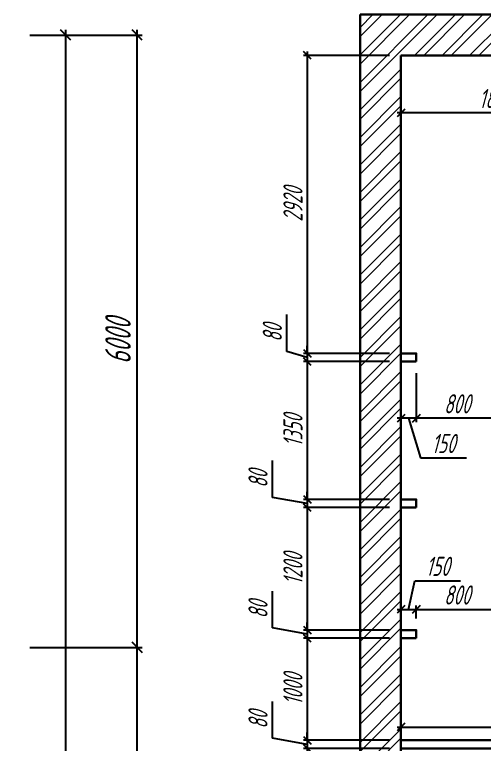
# Model space of a CAD drawing. Header units: millimetres. Extents: x -138350 to 909539, y -253833 to 111767.
# Drawn here: x 68352 to 72952, y -143811 to -136661 of the extents above; entities that cross this region are included whole.
import ezdxf

# ---------------------------------------------------------------- set-up
doc = ezdxf.new("R2010")
doc.units = ezdxf.units.MM
for name, color, linetype, lineweight in [('_Оси', 90, 'Continuous', 13), ('_Размеры', 120, 'Continuous', 13), ('_Сендвичи', 230, 'Continuous', 30), ('_Стены', 7, 'Continuous', 30), ('_Сэндвичи штрих', 7, 'Continuous', 5), ('выноска', 7, 'Continuous', 13)]:
    doc.layers.add(name, color=color, linetype=linetype, lineweight=lineweight)
doc.styles.add('СПДС_размеры', font='spdswin.shx', dxfattribs={"width": 0.8, "oblique": 15})
doc.dimstyles.new('СПДС', dxfattribs={"dimtxt": 2.5, "dimasz": 1, "dimexe": 0.5, "dimexo": 1.5, "dimtad": 1, "dimdec": 0, "dimtxsty": 'СПДС_размеры', "dimblk": 'OBLIQUE', "dimcen": 2.5, "dimdle": 0.5, "dimadec": 8, "dimazin": 0, "dimtfac": 1, "dimtdec": 0, "dimtix": 1, "dimtmove": 0, "dimatfit": 3, "dimfxl": 1, "dimarcsym": 0})

# ---------------------------------------------------------------- blocks, each defined once
blk = doc.blocks.new('_Oblique')
at = {"layer": 'выноска', "color": 0, "lineweight": -2}
blk.add_line((-0.5, -0.5), (0.5, 0.5), dxfattribs=at)
blk = doc.blocks.new('*D287')
at = {"layer": '_Оси', "color": 0, "lineweight": -2, "transparency": 16777216}
for p, q in [((68852, -156211), (68852, -136811)), ((68502, -136861), (68902, -136861)), ((68502, -156161), (68902, -156161))]:
    blk.add_line(p, q, dxfattribs=at)
at = {"layer": 'Defpoints', "color": 0, "transparency": 16777216}
for p in [(68352, -136861), (68852, -136861), (68352, -156161)]:
    blk.add_point(p, dxfattribs=at)
at = {"layer": '_Оси', "color": 0, "lineweight": -2, "transparency": 16777216, "xscale": 100, "yscale": 100, "zscale": 100}
for p, rotation in [((68852, -136861), 90), ((68852, -156161), 270)]:
    blk.add_blockref('_Oblique', p, dxfattribs=dict(at, rotation=rotation))
at = {"layer": '_Оси', "color": 0, "lineweight": 25, "transparency": 16777216, "insert": (68664.5, -146511), "char_height": 250, "attachment_point": 5, "rotation": 90, "style": 'СПДС_размеры'}
blk.add_mtext('19300', dxfattribs=at)
blk = doc.blocks.new('*D292')
at = {"layer": '_Оси', "color": 0, "lineweight": -2, "transparency": 16777216}
for p, q in [((69552, -148911), (69552, -142811)), ((68502, -142861), (69602, -142861)), ((68502, -148861), (69602, -148861))]:
    blk.add_line(p, q, dxfattribs=at)
at = {"layer": 'Defpoints', "color": 0, "transparency": 16777216}
for p in [(68352, -142861), (69552, -142861), (68352, -148861)]:
    blk.add_point(p, dxfattribs=at)
at = {"layer": '_Оси', "color": 0, "lineweight": -2, "transparency": 16777216, "xscale": 100, "yscale": 100, "zscale": 100}
for p, rotation in [((69552, -142861), 90), ((69552, -148861), 270)]:
    blk.add_blockref('_Oblique', p, dxfattribs=dict(at, rotation=rotation))
at = {"layer": '_Оси', "color": 0, "lineweight": 25, "transparency": 16777216, "insert": (69364.5, -145861), "char_height": 250, "attachment_point": 5, "rotation": 90, "style": 'СПДС_размеры'}
blk.add_mtext('6000', dxfattribs=at)
blk = doc.blocks.new('*D293')
at = {"layer": '_Оси', "color": 0, "lineweight": -2, "transparency": 16777216}
for p, q in [((69552, -142911), (69552, -136811)), ((68502, -136861), (69602, -136861)), ((68502, -142861), (69602, -142861))]:
    blk.add_line(p, q, dxfattribs=at)
at = {"layer": 'Defpoints', "color": 0, "transparency": 16777216}
for p in [(68352, -136861), (69552, -136861), (68352, -142861)]:
    blk.add_point(p, dxfattribs=at)
at = {"layer": '_Оси', "color": 0, "lineweight": -2, "transparency": 16777216, "xscale": 100, "yscale": 100, "zscale": 100}
for p, rotation in [((69552, -136861), 90), ((69552, -142861), 270)]:
    blk.add_blockref('_Oblique', p, dxfattribs=dict(at, rotation=rotation))
at = {"layer": '_Оси', "color": 0, "lineweight": 25, "transparency": 16777216, "insert": (69364.5, -139861), "char_height": 250, "attachment_point": 5, "rotation": 90, "style": 'СПДС_размеры'}
blk.add_mtext('6000', dxfattribs=at)
blk = doc.blocks.new('*D332')
at = {"layer": '_Размеры', "color": 0, "lineweight": -2, "ltscale": 100, "transparency": 16777216}
for p, q in [((72135, -137173.5), (72135, -137661.5)), ((73985, -137173.5), (73985, -137661.5)), ((74022.5, -137624), (72097.5, -137624))]:
    blk.add_line(p, q, dxfattribs=at)
at = {"layer": 'Defpoints', "color": 0, "ltscale": 100, "transparency": 16777216}
for p in [(72135, -137061), (73985, -137061), (72135, -137624)]:
    blk.add_point(p, dxfattribs=at)
at = {"layer": '_Размеры', "color": 0, "lineweight": -2, "ltscale": 100, "transparency": 16777216, "xscale": 75, "yscale": 75, "zscale": 75, "rotation": 180}
blk.add_blockref('_Oblique', (72135, -137624), dxfattribs=at)
at = {"layer": '_Размеры', "color": 0, "lineweight": -2, "ltscale": 100, "transparency": 16777216, "xscale": 75, "yscale": 75, "zscale": 75}
blk.add_blockref('_Oblique', (73985, -137624), dxfattribs=at)
at = {"layer": '_Размеры', "color": 0, "ltscale": 100, "transparency": 16777216, "insert": (73060, -137483.375), "char_height": 187.5, "attachment_point": 5, "style": 'СПДС_размеры'}
blk.add_mtext('1850', dxfattribs=at)
blk = doc.blocks.new('*D337')
at = {"layer": '_Размеры', "color": 0, "lineweight": -2, "ltscale": 100, "transparency": 16777216}
for p, q in [((72285, -140173.5), (72285, -140652.5)), ((73085, -140173.5), (73085, -140652.5)), ((73122.5, -140615), (72247.5, -140615))]:
    blk.add_line(p, q, dxfattribs=at)
at = {"layer": 'Defpoints', "color": 0, "ltscale": 100, "transparency": 16777216}
for p in [(72285, -140061), (73085, -140061), (72285, -140615)]:
    blk.add_point(p, dxfattribs=at)
at = {"layer": '_Размеры', "color": 0, "lineweight": -2, "ltscale": 100, "transparency": 16777216, "xscale": 75, "yscale": 75, "zscale": 75, "rotation": 180}
blk.add_blockref('_Oblique', (72285, -140615), dxfattribs=at)
at = {"layer": '_Размеры', "color": 0, "lineweight": -2, "ltscale": 100, "transparency": 16777216, "xscale": 75, "yscale": 75, "zscale": 75}
blk.add_blockref('_Oblique', (73085, -140615), dxfattribs=at)
at = {"layer": '_Размеры', "color": 0, "ltscale": 100, "transparency": 16777216, "insert": (72685, -140474.375), "char_height": 187.5, "attachment_point": 5, "style": 'СПДС_размеры'}
blk.add_mtext('800', dxfattribs=at)
blk = doc.blocks.new('*D338')
at = {"layer": '_Размеры', "color": 0, "lineweight": -2, "ltscale": 100, "transparency": 16777216}
for p, q in [((72135, -140173.5), (72135, -140652.5)), ((72285, -140173.5), (72285, -140652.5)), ((72322.5, -140615), (72097.5, -140615)), ((72210, -140615), (72326.7, -141004.1)), ((72326.7, -141004.1), (72775.4, -141004.1))]:
    blk.add_line(p, q, dxfattribs=at)
at = {"layer": 'Defpoints', "color": 0, "ltscale": 100, "transparency": 16777216}
for p in [(72135, -140061), (72285, -140061), (72135, -140615)]:
    blk.add_point(p, dxfattribs=at)
at = {"layer": '_Размеры', "color": 0, "lineweight": -2, "ltscale": 100, "transparency": 16777216, "xscale": 75, "yscale": 75, "zscale": 75, "rotation": 180}
blk.add_blockref('_Oblique', (72135, -140615), dxfattribs=at)
at = {"layer": '_Размеры', "color": 0, "lineweight": -2, "ltscale": 100, "transparency": 16777216, "xscale": 75, "yscale": 75, "zscale": 75}
blk.add_blockref('_Oblique', (72285, -140615), dxfattribs=at)
at = {"layer": '_Размеры', "color": 0, "ltscale": 100, "transparency": 16777216, "insert": (72551.1, -140863.4), "char_height": 187.5, "attachment_point": 5, "style": 'СПДС_размеры'}
blk.add_mtext('150', dxfattribs=at)
blk = doc.blocks.new('*D340')
at = {"layer": '_Размеры', "color": 0, "lineweight": -2, "ltscale": 75, "transparency": 16777216}
for p, q in [((72210, -142488), (72270.5, -142207)), ((72270.5, -142207), (72719.2, -142207)), ((72097.5, -142488), (72322.5, -142488)), ((72135, -142578.5), (72135, -142450.5)), ((72285, -142578.5), (72285, -142450.5))]:
    blk.add_line(p, q, dxfattribs=at)
at = {"layer": 'Defpoints', "color": 0, "ltscale": 75, "transparency": 16777216}
for p in [(72285, -142488), (72135, -142691), (72285, -142691)]:
    blk.add_point(p, dxfattribs=at)
at = {"layer": '_Размеры', "color": 0, "lineweight": -2, "ltscale": 75, "transparency": 16777216, "xscale": 75, "yscale": 75, "zscale": 75, "rotation": 180}
blk.add_blockref('_Oblique', (72135, -142488), dxfattribs=at)
at = {"layer": '_Размеры', "color": 0, "lineweight": -2, "ltscale": 75, "transparency": 16777216, "xscale": 75, "yscale": 75, "zscale": 75}
blk.add_blockref('_Oblique', (72285, -142488), dxfattribs=at)
at = {"layer": '_Размеры', "color": 0, "ltscale": 75, "transparency": 16777216, "insert": (72494.8, -142066.4), "char_height": 187.5, "attachment_point": 5, "style": 'СПДС_размеры'}
blk.add_mtext('150', dxfattribs=at)
blk = doc.blocks.new('*D341')
at = {"layer": '_Размеры', "color": 0, "lineweight": -2, "ltscale": 75, "transparency": 16777216}
for p, q in [((72247.5, -142488), (73122.5, -142488)), ((72285, -142578.5), (72285, -142450.5)), ((73085, -142578.5), (73085, -142450.5))]:
    blk.add_line(p, q, dxfattribs=at)
at = {"layer": 'Defpoints', "color": 0, "ltscale": 75, "transparency": 16777216}
for p in [(73085, -142488), (72285, -142691), (73085, -142691)]:
    blk.add_point(p, dxfattribs=at)
at = {"layer": '_Размеры', "color": 0, "lineweight": -2, "ltscale": 75, "transparency": 16777216, "xscale": 75, "yscale": 75, "zscale": 75, "rotation": 180}
blk.add_blockref('_Oblique', (72285, -142488), dxfattribs=at)
at = {"layer": '_Размеры', "color": 0, "lineweight": -2, "ltscale": 75, "transparency": 16777216, "xscale": 75, "yscale": 75, "zscale": 75}
blk.add_blockref('_Oblique', (73085, -142488), dxfattribs=at)
at = {"layer": '_Размеры', "color": 0, "ltscale": 75, "transparency": 16777216, "insert": (72685, -142347.375), "char_height": 187.5, "attachment_point": 5, "style": 'СПДС_размеры'}
blk.add_mtext('800', dxfattribs=at)
blk = doc.blocks.new('*D347')
at = {"layer": '_Размеры', "color": 0, "lineweight": -2, "ltscale": 75, "transparency": 16777216}
for p, q in [((72097.5, -143642), (75982.5, -143642)), ((72135, -143658.5), (72135, -143604.5)), ((75945, -143658.5), (75945, -143604.5))]:
    blk.add_line(p, q, dxfattribs=at)
at = {"layer": 'Defpoints', "color": 0, "ltscale": 75, "transparency": 16777216}
for p in [(75945, -143642), (72135, -143771), (75945, -143771)]:
    blk.add_point(p, dxfattribs=at)
at = {"layer": '_Размеры', "color": 0, "lineweight": -2, "ltscale": 75, "transparency": 16777216, "xscale": 75, "yscale": 75, "zscale": 75, "rotation": 180}
blk.add_blockref('_Oblique', (72135, -143642), dxfattribs=at)
at = {"layer": '_Размеры', "color": 0, "lineweight": -2, "ltscale": 75, "transparency": 16777216, "xscale": 75, "yscale": 75, "zscale": 75}
blk.add_blockref('_Oblique', (75945, -143642), dxfattribs=at)
at = {"layer": '_Размеры', "color": 0, "ltscale": 75, "transparency": 16777216, "insert": (74448, -143501.375), "char_height": 187.5, "attachment_point": 5, "style": 'СПДС_размеры'}
blk.add_mtext('3810', dxfattribs=at)
blk = doc.blocks.new('*D356')
at = {"layer": '_Размеры', "color": 0, "lineweight": -2, "ltscale": 75, "transparency": 16777216}
for p, q in [((72022.5, -137061), (71180.5, -137061)), ((71218, -137023.5), (71218, -140018.5)), ((72022.5, -139981), (71180.5, -139981))]:
    blk.add_line(p, q, dxfattribs=at)
at = {"layer": 'Defpoints', "color": 0, "ltscale": 75, "transparency": 16777216}
for p in [(72135, -137061), (71218, -139981), (72135, -139981)]:
    blk.add_point(p, dxfattribs=at)
at = {"layer": '_Размеры', "color": 0, "lineweight": -2, "ltscale": 75, "transparency": 16777216, "xscale": 75, "yscale": 75, "zscale": 75}
for p, rotation in [((71218, -137061), 90), ((71218, -139981), 270)]:
    blk.add_blockref('_Oblique', p, dxfattribs=dict(at, rotation=rotation))
at = {"layer": '_Размеры', "color": 0, "ltscale": 75, "transparency": 16777216, "insert": (71077.375, -138521), "char_height": 187.5, "attachment_point": 5, "rotation": 90, "style": 'СПДС_размеры'}
blk.add_mtext('2920', dxfattribs=at)
blk = doc.blocks.new('*D357')
at = {"layer": '_Размеры', "color": 0, "lineweight": -2, "ltscale": 75, "transparency": 16777216}
for p, q in [((71016.4, -139960.5), (71016.4, -139600)), ((71218, -139981), (71218, -139906)), ((71218, -140021), (71016.4, -139960.5)), ((72022.5, -139981), (71180.5, -139981)), ((71218, -139981), (71218, -140061)), ((71218, -139981), (71218, -140061)), ((72022.5, -140061), (71180.5, -140061)), ((71218, -140061), (71218, -140136))]:
    blk.add_line(p, q, dxfattribs=at)
at = {"layer": 'Defpoints', "color": 0, "ltscale": 75, "transparency": 16777216}
for p in [(72135, -139981), (71218, -140061), (72135, -140061)]:
    blk.add_point(p, dxfattribs=at)
at = {"layer": '_Размеры', "color": 0, "lineweight": -2, "ltscale": 75, "transparency": 16777216, "xscale": 75, "yscale": 75, "zscale": 75}
for p, rotation in [((71218, -139981), 270), ((71218, -140061), 90)]:
    blk.add_blockref('_Oblique', p, dxfattribs=dict(at, rotation=rotation))
at = {"layer": '_Размеры', "color": 0, "ltscale": 75, "transparency": 16777216, "insert": (70875.8, -139780.2), "char_height": 187.5, "attachment_point": 5, "rotation": 90, "style": 'СПДС_размеры'}
blk.add_mtext('80', dxfattribs=at)
blk = doc.blocks.new('*D358')
at = {"layer": '_Размеры', "color": 0, "lineweight": -2, "ltscale": 75, "transparency": 16777216}
for p, q in [((72022.5, -140061), (71180.5, -140061)), ((71218, -140023.5), (71218, -141448.5)), ((72022.5, -141411), (71180.5, -141411))]:
    blk.add_line(p, q, dxfattribs=at)
at = {"layer": 'Defpoints', "color": 0, "ltscale": 75, "transparency": 16777216}
for p in [(72135, -140061), (71218, -141411), (72135, -141411)]:
    blk.add_point(p, dxfattribs=at)
at = {"layer": '_Размеры', "color": 0, "lineweight": -2, "ltscale": 75, "transparency": 16777216, "xscale": 75, "yscale": 75, "zscale": 75}
for p, rotation in [((71218, -140061), 90), ((71218, -141411), 270)]:
    blk.add_blockref('_Oblique', p, dxfattribs=dict(at, rotation=rotation))
at = {"layer": '_Размеры', "color": 0, "ltscale": 75, "transparency": 16777216, "insert": (71077.375, -140736), "char_height": 187.5, "attachment_point": 5, "rotation": 90, "style": 'СПДС_размеры'}
blk.add_mtext('1350', dxfattribs=at)
blk = doc.blocks.new('*D359')
at = {"layer": '_Размеры', "color": 0, "lineweight": -2, "ltscale": 75, "transparency": 16777216}
for p, q in [((70875.8, -141390.5), (70875.8, -141030)), ((71218, -141411), (71218, -141336)), ((71218, -141451), (70875.8, -141390.5)), ((72022.5, -141411), (71180.5, -141411)), ((71218, -141411), (71218, -141491)), ((71218, -141411), (71218, -141491)), ((72022.5, -141491), (71180.5, -141491)), ((71218, -141491), (71218, -141566))]:
    blk.add_line(p, q, dxfattribs=at)
at = {"layer": 'Defpoints', "color": 0, "ltscale": 75, "transparency": 16777216}
for p in [(72135, -141411), (71218, -141491), (72135, -141491)]:
    blk.add_point(p, dxfattribs=at)
at = {"layer": '_Размеры', "color": 0, "lineweight": -2, "ltscale": 75, "transparency": 16777216, "xscale": 75, "yscale": 75, "zscale": 75}
for p, rotation in [((71218, -141411), 270), ((71218, -141491), 90)]:
    blk.add_blockref('_Oblique', p, dxfattribs=dict(at, rotation=rotation))
at = {"layer": '_Размеры', "color": 0, "ltscale": 75, "transparency": 16777216, "insert": (70735.2, -141210.2), "char_height": 187.5, "attachment_point": 5, "rotation": 90, "style": 'СПДС_размеры'}
blk.add_mtext('80', dxfattribs=at)
blk = doc.blocks.new('*D360')
at = {"layer": '_Размеры', "color": 0, "lineweight": -2, "ltscale": 75, "transparency": 16777216}
for p, q in [((72022.5, -141491), (71180.5, -141491)), ((71218, -141453.5), (71218, -142728.5)), ((72022.5, -142691), (71180.5, -142691))]:
    blk.add_line(p, q, dxfattribs=at)
at = {"layer": 'Defpoints', "color": 0, "ltscale": 75, "transparency": 16777216}
for p in [(72135, -141491), (71218, -142691), (72135, -142691)]:
    blk.add_point(p, dxfattribs=at)
at = {"layer": '_Размеры', "color": 0, "lineweight": -2, "ltscale": 75, "transparency": 16777216, "xscale": 75, "yscale": 75, "zscale": 75}
for p, rotation in [((71218, -141491), 90), ((71218, -142691), 270)]:
    blk.add_blockref('_Oblique', p, dxfattribs=dict(at, rotation=rotation))
at = {"layer": '_Размеры', "color": 0, "ltscale": 75, "transparency": 16777216, "insert": (71077.375, -142091), "char_height": 187.5, "attachment_point": 5, "rotation": 90, "style": 'СПДС_размеры'}
blk.add_mtext('1200', dxfattribs=at)
blk = doc.blocks.new('*D361')
at = {"layer": '_Размеры', "color": 0, "lineweight": -2, "ltscale": 75, "transparency": 16777216}
for p, q in [((70875.8, -142670.5), (70875.8, -142310)), ((71218, -142691), (71218, -142616)), ((71218, -142731), (70875.8, -142670.5)), ((72022.5, -142691), (71180.5, -142691)), ((71218, -142691), (71218, -142771)), ((71218, -142691), (71218, -142771)), ((72022.5, -142771), (71180.5, -142771)), ((71218, -142771), (71218, -142846))]:
    blk.add_line(p, q, dxfattribs=at)
at = {"layer": 'Defpoints', "color": 0, "ltscale": 75, "transparency": 16777216}
for p in [(72135, -142691), (71218, -142771), (72135, -142771)]:
    blk.add_point(p, dxfattribs=at)
at = {"layer": '_Размеры', "color": 0, "lineweight": -2, "ltscale": 75, "transparency": 16777216, "xscale": 75, "yscale": 75, "zscale": 75}
for p, rotation in [((71218, -142691), 270), ((71218, -142771), 90)]:
    blk.add_blockref('_Oblique', p, dxfattribs=dict(at, rotation=rotation))
at = {"layer": '_Размеры', "color": 0, "ltscale": 75, "transparency": 16777216, "insert": (70735.2, -142490.2), "char_height": 187.5, "attachment_point": 5, "rotation": 90, "style": 'СПДС_размеры'}
blk.add_mtext('80', dxfattribs=at)
blk = doc.blocks.new('*D362')
at = {"layer": '_Размеры', "color": 0, "lineweight": -2, "ltscale": 75, "transparency": 16777216}
for p, q in [((72022.5, -142771), (71180.5, -142771)), ((71218, -142733.5), (71218, -143808.5)), ((72022.5, -143771), (71180.5, -143771))]:
    blk.add_line(p, q, dxfattribs=at)
at = {"layer": 'Defpoints', "color": 0, "ltscale": 75, "transparency": 16777216}
for p in [(72135, -142771), (71218, -143771), (72135, -143771)]:
    blk.add_point(p, dxfattribs=at)
at = {"layer": '_Размеры', "color": 0, "lineweight": -2, "ltscale": 75, "transparency": 16777216, "xscale": 75, "yscale": 75, "zscale": 75}
for p, rotation in [((71218, -142771), 90), ((71218, -143771), 270)]:
    blk.add_blockref('_Oblique', p, dxfattribs=dict(at, rotation=rotation))
at = {"layer": '_Размеры', "color": 0, "ltscale": 75, "transparency": 16777216, "insert": (71077.375, -143271), "char_height": 187.5, "attachment_point": 5, "rotation": 90, "style": 'СПДС_размеры'}
blk.add_mtext('1000', dxfattribs=at)
blk = doc.blocks.new('*D363')
at = {"layer": '_Размеры', "color": 0, "lineweight": -2, "ltscale": 75, "transparency": 16777216}
for p, q in [((70875.8, -143750.5), (70875.8, -143390)), ((71218, -143771), (71218, -143696)), ((71218, -143811), (70875.8, -143750.5)), ((72022.5, -143771), (71180.5, -143771)), ((71218, -143771), (71218, -143851)), ((71218, -143771), (71218, -143851)), ((72022.5, -143851), (71180.5, -143851)), ((71218, -143851), (71218, -143926))]:
    blk.add_line(p, q, dxfattribs=at)
at = {"layer": 'Defpoints', "color": 0, "ltscale": 75, "transparency": 16777216}
for p in [(72135, -143771), (71218, -143851), (72135, -143851)]:
    blk.add_point(p, dxfattribs=at)
at = {"layer": '_Размеры', "color": 0, "lineweight": -2, "ltscale": 75, "transparency": 16777216, "xscale": 75, "yscale": 75, "zscale": 75}
for p, rotation in [((71218, -143771), 270), ((71218, -143851), 90)]:
    blk.add_blockref('_Oblique', p, dxfattribs=dict(at, rotation=rotation))
at = {"layer": '_Размеры', "color": 0, "ltscale": 75, "transparency": 16777216, "insert": (70735.2, -143570.2), "char_height": 187.5, "attachment_point": 5, "rotation": 90, "style": 'СПДС_размеры'}
blk.add_mtext('80', dxfattribs=at)

msp = doc.modelspace()

# ---------------------------------------------------------------- hatches: boundary and pattern name
at = {"layer": '_Сэндвичи штрих', "ltscale": 100}
h = msp.add_hatch(dxfattribs=at)
h.set_pattern_fill('ANSI32', color=256, scale=20)
h.paths.add_polyline_path([(83724, -136773.5), (83726.4, -136661), (71735, -136661), (71735, -156261), (72135, -156261), (72135, -137061), (83735, -137061), (83735, -136948.5), (83724, -136948.5), (83724, -136880.5, 0.414214), (83708, -136864.5, 0.590351), (83724, -136841.5)])
h.paths.add_polyline_path([(83491, -136773.5), (83502, -136773.5), (83502, -136841.5, 0.590351), (83518, -136864.5, 0.414214), (83502, -136880.5), (83502, -136948.5), (83491, -136948.5)], flags=16)

# ---------------------------------------------------------------- linework, layer by layer
at = {"layer": '_Сендвичи', "color": 2, "ltscale": 100}
for points in [[(72285, -140061), (72135, -140061), (72135, -139981), (72285, -139981)], [(72285, -141491), (72135, -141491), (72135, -141411), (72285, -141411)], [(72285, -142771), (72135, -142771), (72135, -142691), (72285, -142691)], [(72135, -143851), (75945, -143851), (75945, -143771), (72135, -143771)]]:
    msp.add_lwpolyline(points, close=True, dxfattribs=at)
at = {"layer": '_Стены', "ltscale": 100}
for p, q in [((71735, -156261), (71735, -136661)), ((83735, -136661), (71735, -136661)), ((72135, -156261), (72135, -137061)), ((83735, -137061), (72135, -137061))]:
    msp.add_line(p, q, dxfattribs=at)

# ---------------------------------------------------------------- dimensions: what is measured, and where the dimension line sits
at = {"layer": '_Оси', "lineweight": 25}
for base, p1, p2, picture, middle in [((68852, -136861), (68352, -156161), (68352, -136861), '*D287', (68664.5, -146511)), ((69552, -136861), (68352, -142861), (68352, -136861), '*D293', (69364.5, -139861)), ((69552, -142861), (68352, -148861), (68352, -142861), '*D292', (69364.5, -145861))]:
    dim = msp.add_linear_dim(base=base, p1=p1, p2=p2, angle=270, dimstyle='СПДС', override={"dimscale": 100}, dxfattribs=at)
    dim.commit()
    dim.dimension.update_dxf_attribs({"geometry": picture, "text_midpoint": middle})
at = {"layer": '_Размеры', "ltscale": 75}
for base, p1, p2, picture, middle in [((71218, -139981), (72135, -137061), (72135, -139981), '*D356', (71077.4, -138521)), ((71218, -140061), (72135, -139981), (72135, -140061), '*D357', (70875.8, -139913.7)), ((71218, -141411), (72135, -140061), (72135, -141411), '*D358', (71077.4, -140736)), ((71218, -142691), (72135, -141491), (72135, -142691), '*D360', (71077.4, -142091)), ((71218, -143771), (72135, -142771), (72135, -143771), '*D362', (71077.4, -143271))]:
    dim = msp.add_linear_dim(base=base, p1=p1, p2=p2, angle=90, dimstyle='СПДС', override={"dimscale": 75, "dimtix": 0, "dimtmove": 1}, dxfattribs=at)
    dim.commit()
    dim.dimension.update_dxf_attribs({"geometry": picture, "text_midpoint": middle})
at = {"layer": '_Размеры', "ltscale": 100}
for base, p1, p2, picture, middle in [((72135, -137624), (73985, -137061), (72135, -137061), '*D332', (73060, -137483.4)), ((72135, -140615), (72285, -140061), (72135, -140061), '*D338', (72373.6, -140863.4)), ((72285, -140615), (73085, -140061), (72285, -140061), '*D337', (72685, -140474.4))]:
    dim = msp.add_linear_dim(base=base, p1=p1, p2=p2, dimstyle='СПДС', override={"dimscale": 75, "dimtix": 0, "dimtmove": 1}, dxfattribs=at)
    dim.commit()
    dim.dimension.update_dxf_attribs({"geometry": picture, "text_midpoint": middle})
at = {"layer": '_Размеры', "ltscale": 75}
for base, p1, p2, picture, middle in [((71218, -141491), (72135, -141411), (72135, -141491), '*D359', (70875.8, -141343.7)), ((71218, -142771), (72135, -142691), (72135, -142771), '*D361', (70875.8, -142623.7)), ((71218, -143851), (72135, -143771), (72135, -143851), '*D363', (70875.8, -143703.7))]:
    dim = msp.add_linear_dim(base=base, p1=p1, p2=p2, angle=90, dimstyle='СПДС', override={"dimscale": 75, "dimtix": 0, "dimtmove": 1}, dxfattribs=at)
    dim.commit()
    dim.dimension.update_dxf_attribs({"geometry": picture, "text_midpoint": middle, "dimtype": 160})
for base, p1, p2, picture, middle in [((72285, -142488), (72135, -142691), (72285, -142691), '*D340', (72317.3, -142207)), ((75945, -143642), (72135, -143771), (75945, -143771), '*D347', (74448, -143642))]:
    dim = msp.add_linear_dim(base=base, p1=p1, p2=p2, dimstyle='СПДС', override={"dimscale": 75, "dimtix": 0, "dimtmove": 1}, dxfattribs=at)
    dim.commit()
    dim.dimension.update_dxf_attribs({"geometry": picture, "text_midpoint": middle, "dimtype": 160})
dim = msp.add_linear_dim(base=(73085, -142488), p1=(72285, -142691), p2=(73085, -142691), dimstyle='СПДС', override={"dimscale": 75, "dimtix": 0, "dimtmove": 1}, dxfattribs=at)
dim.commit()
dim.dimension.update_dxf_attribs({"geometry": '*D341', "text_midpoint": (72685, -142347.4)})

doc.saveas('drawing.dxf')
